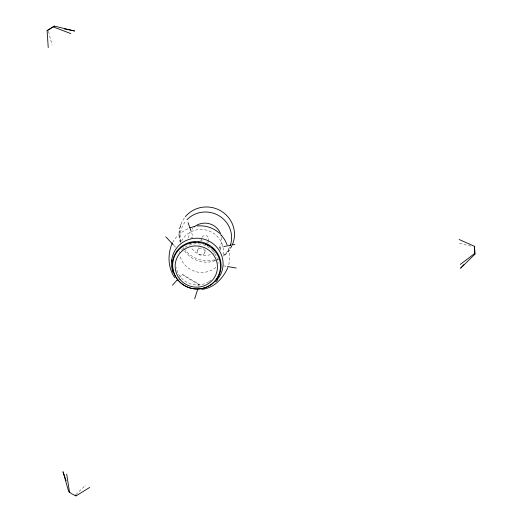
<?xml version="1.0" encoding="UTF-8"?>
<svg xmlns="http://www.w3.org/2000/svg" width="522" height="522" viewBox="0 0 522 522"><rect width="100%" height="100%" fill="white"/><g stroke="black" fill="none" stroke-linecap="round" stroke-linejoin="round"><path stroke-width="0.39" stroke-dasharray="2.61 1.96" d="M180.266 226.476C178.563 231.651 178.602 237.36 180.292 242.528M228.858 264.7L229.85 256.093L228.238 247.532M198.712 286.16L199.189 284.679L196.99 283.035L182.23 274.344L179.509 277.371M181.088 223.977L179.914 227.559M197.707 250.292L199.15 245.862M200.826 240.688L201.309 239.207M204.598 252.922L205.557 249.966M207.958 242.58L208.676 240.361M231.872 246.006L228.492 251.637L223.22 256.628M172.651 242.462C176.012 235.892 182.217 231.403 188.755 228.323M75.736 494.569L86.032 484.951M190.458 238.378L193.068 236.903L191.202 231.605M214.203 260.987L215.501 260.524M220.108 249.673L220.043 247.343L223.162 246.71M223.468 265.796L227.448 266.494M459.412 243.304L471.575 246.312M199.189 284.679L190.308 279.694L182.23 274.344M173.93 245.484L175.562 247.219M48.494 31.327L52.03 44.977M220.043 247.343L220.264 249.516M215.951 267.355A22.126 21.441 18 0 1 179.888 255.512M179.411 252.726A22.126 21.441 18 0 1 179.314 251.323M181.552 241.138A22.126 21.441 18 0 1 208.056 230.587A22.126 21.441 18 0 1 223.142 254.801M210.979 280.099A21.206 20.547 18 0 1 209.361 281.332M208.793 281.704A21.206 20.547 18 0 1 176.149 267.421M181.532 250.058A21.206 20.547 18 0 1 202.419 244.564M203.084 244.759A21.206 20.547 18 0 1 211.417 249.568M211.912 250.045A21.206 20.547 18 0 1 218.098 263.369M207.573 241.856A3.687 3.576 18 0 1 206.758 242.338M202.118 240.89A3.687 3.576 18 0 1 201.609 239.572M201.988 237.308A3.687 3.576 18 0 1 208.82 239.918M203.286 248.726A3.687 3.576 18 0 1 202.823 254.834A3.687 3.576 18 0 1 197.473 251.513A3.687 3.576 18 0 1 202.875 248.472M231.69 246.123A27.659 26.805 18 0 1 223.044 255.95M214.562 259.812A27.659 26.805 18 0 1 184.547 249.157M184.155 248.616A27.659 26.805 18 0 1 183.424 247.493M180.827 242.084A27.659 26.805 18 0 1 184.997 217.145M229.752 246.88A25.813 25.017 18 0 1 223.357 255.819M218.796 259.029A25.813 25.017 18 0 1 216.552 260.119M215.39 260.576A25.813 25.017 18 0 1 183.607 249.294M180.677 241.803A25.813 25.017 18 0 1 186.197 220.558M221.563 237.412A16.593 16.084 18 0 1 219.24 248.002M214.836 252.524A16.593 16.084 18 0 1 213.472 253.359M210.523 254.619A16.593 16.084 18 0 1 190.856 247.108M188.651 237.954A16.593 16.084 18 0 1 190.302 231.898M192.011 229.243A16.593 16.084 18 0 1 193.055 228.049"/><path stroke-width="0.78" d="M459.125 239.507L474.485 246.306L474.883 254.194L460.587 268.223L463.888 264.628M474.883 254.194L474.485 246.306M171.594 259.904L171.275 264.811L172.645 272.073M194.686 298.78L197.766 289.129M172.293 243.089C167.418 253.894 167.83 267.74 174.72 277.613M227.951 267.447C223.201 278.187 213.961 288.268 201.636 289.39M215.834 281.828L217.465 279.981M172.436 285.247L177.33 279.792M48.233 47.561L47.097 30.635L54.34 26.1L74.613 31L64.31 28.886M47.097 30.635L54.34 26.1M460.3 264.419L474.752 253.444M66.111 480.769L63.012 471.725L68.682 491.6L72.036 493.982L76.016 495.9L89.719 487.411M189.982 227.794L194.471 226.417M223.938 246.554L234.841 244.361M197.127 225.987C205.224 225.067 213.622 227.827 219.599 233.367M227.448 266.494L236.198 268.04M53.335 26.922L70.816 33.584M75.168 495.104L76.016 495.9M165.768 236.792L173.389 244.903M221.491 235.292L224.649 239.624L227.135 244.818M188.005 222.529L190.935 230.848M66.699 474.185L69.537 492.396M189.923 243.063A23.51 22.785 18 0 1 191.404 242.704M193.669 242.338A23.51 22.785 18 0 1 195.195 242.215M198.262 242.26A23.51 22.785 18 0 1 199.789 242.43M205.701 244.068A23.51 22.785 18 0 1 209.12 245.823M211.612 247.604A23.51 22.785 18 0 1 214.372 250.247M172.051 258.22A25.813 25.017 18 0 1 208.395 240.838A25.813 25.017 18 0 1 217.022 279.844M171.66 261.268A25.813 25.017 18 0 1 171.947 258.821M185.414 216.63A27.659 26.805 18 0 1 221.139 211.071A27.659 26.805 18 0 1 232.257 244.935M187.033 219.658A25.813 25.017 18 0 1 219.136 215.834A25.813 25.017 18 0 1 230.195 245.732M194.223 226.966A16.593 16.084 18 0 1 221.269 235.853M178.139 280.183A23.973 23.229 18 0 0 218.972 274.239A23.973 23.229 18 0 0 192.625 242.639A23.973 23.229 18 0 0 178.139 280.183M179.986 279.374A21.206 20.547 18 0 0 216.101 274.122A21.206 20.547 18 0 0 192.801 246.169A21.206 20.547 18 0 0 179.986 279.374M177.93 280.027A24.43 23.673 18 0 0 219.54 273.972A24.43 23.673 18 0 0 192.69 241.764A24.43 23.673 18 0 0 177.93 280.027"/></g></svg>
